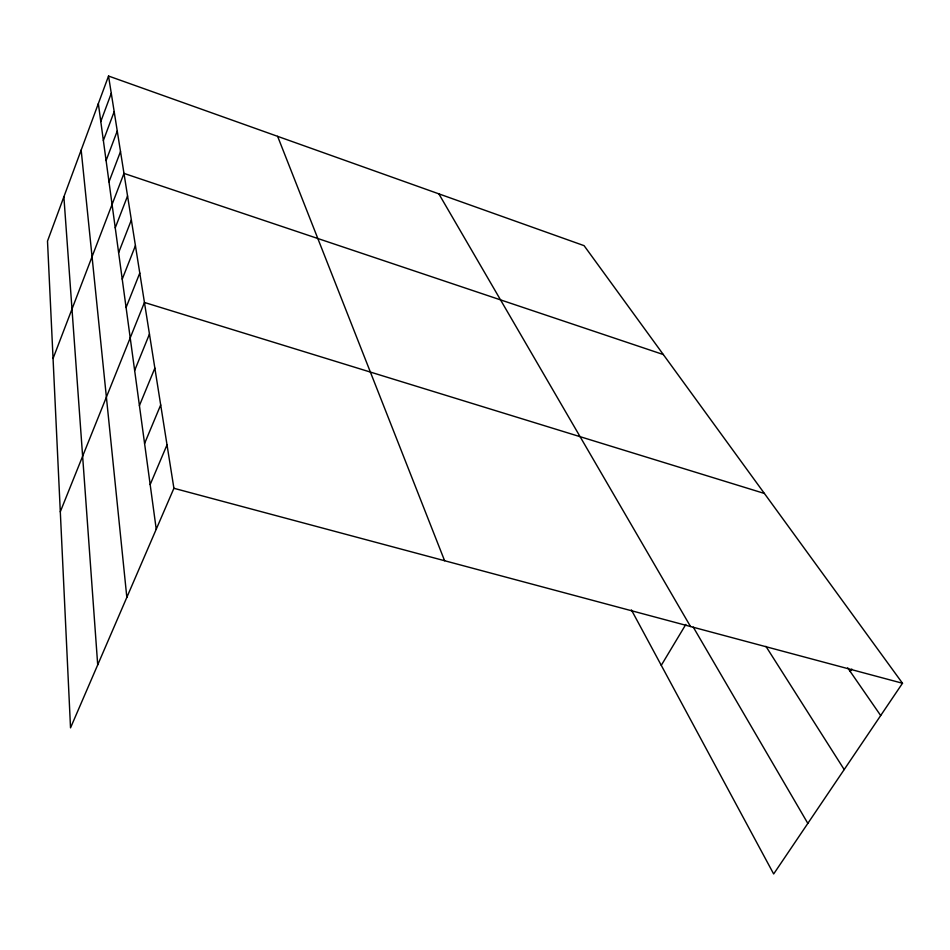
<?xml version="1.0" encoding="UTF-8"?>
<svg xmlns="http://www.w3.org/2000/svg" width="950" height="950" viewBox="0 0 950 950"><rect width="100%" height="100%" fill="white"/><g stroke="black" fill="none" stroke-linecap="round" stroke-linejoin="round"><path stroke-width="1.43" d="M108.538 76.036L47.5 241.11L70.526 727.854L173.909 488.288L108.538 76.036L584.084 245.658L902.5 683.252L773.668 873.964L631.406 609.9M100.783 121.552L111.281 93.337M103.36 140.505L114.19 111.625M106.091 160.586L117.254 130.993M108.989 181.866L120.519 151.549M53.057 358.494L123.975 173.399L663.326 354.552M115.247 227.834L127.561 195.961M118.619 252.676L131.373 219.984M122.229 279.181L135.434 245.634M126.089 307.515L139.781 273.066M60.301 511.765L144.447 302.468L764.394 493.454M134.651 370.476L149.459 334.067M139.424 405.591L154.862 368.137M144.578 443.508L160.692 404.949M150.171 484.583L167.022 444.861M661.271 665.344L685.829 624.435M850.226 671.484L851.818 669.061M173.909 488.288L902.5 683.252M847.721 667.862L880.686 715.54M765.926 646.356L844.194 769.559M693.274 627.131L807.832 823.389M438.853 193.859L690.519 626.525M277.626 136.349L444.612 560.726M98.349 103.609L156.239 529.233M81.166 150.076L126.837 597.384M63.876 196.816L97.707 664.857"/></g></svg>
